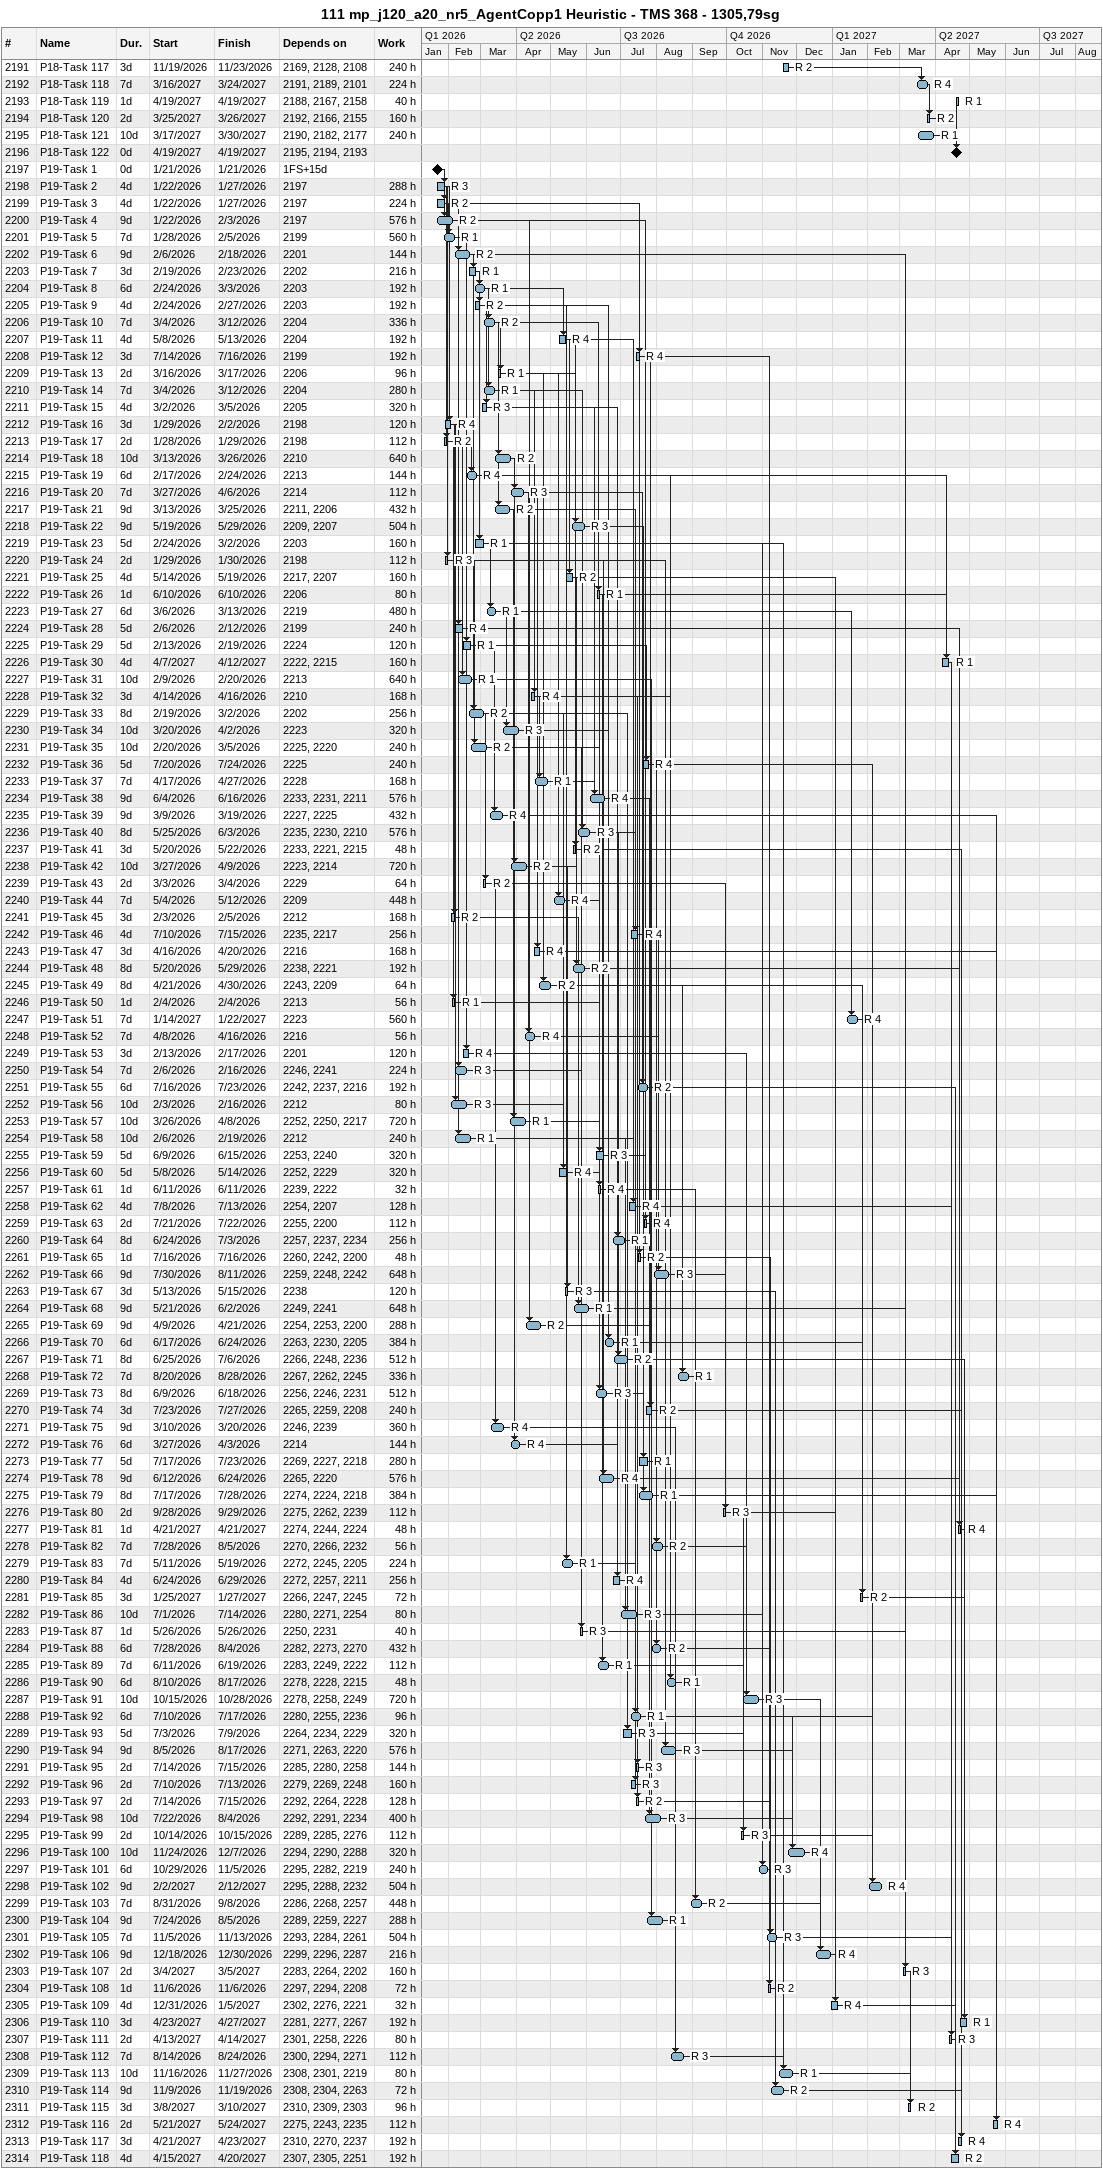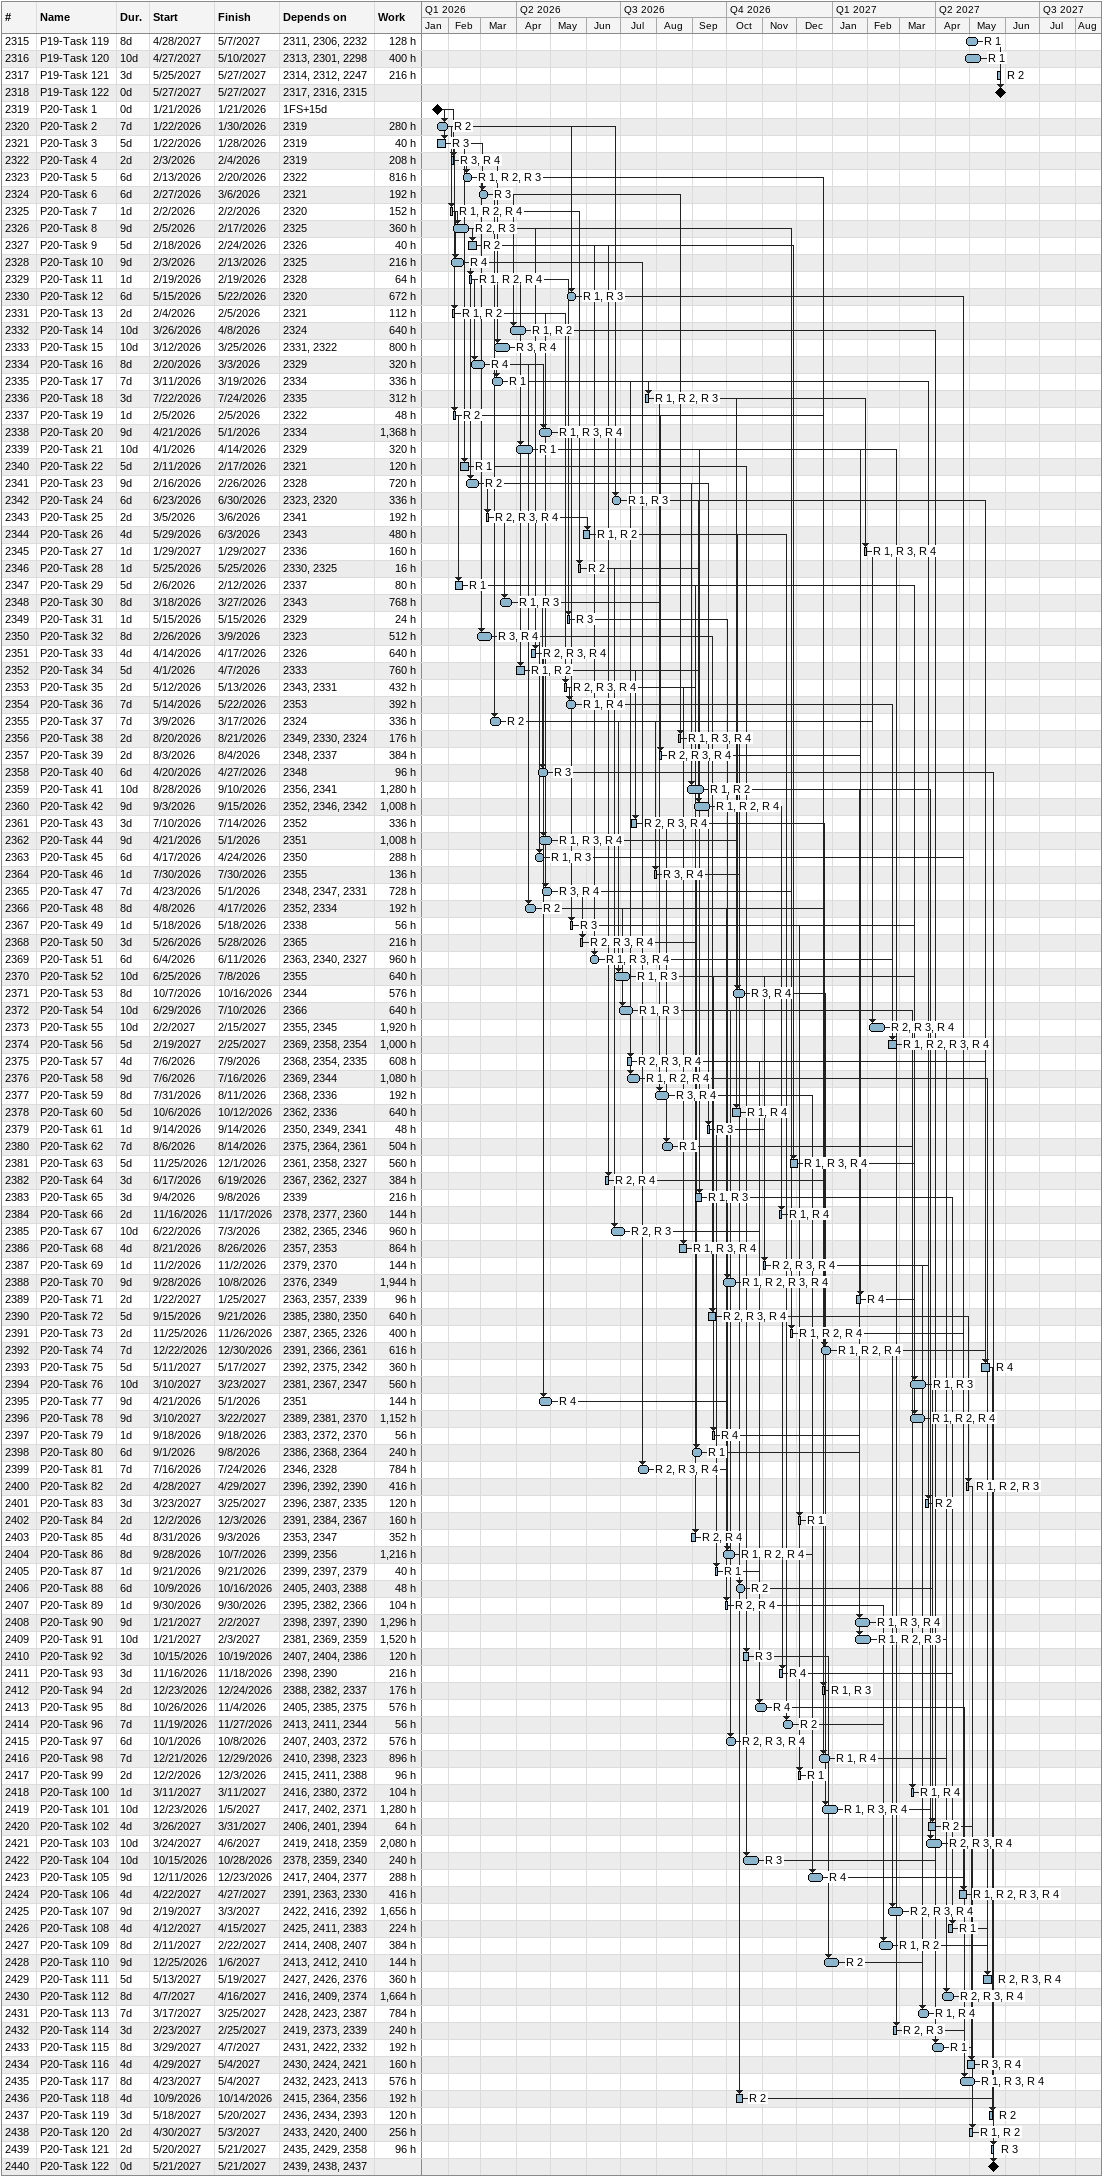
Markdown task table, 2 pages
111 mp_j120_a20_nr5_AgentCopp1 Heuristic - TMS 368 - 1305,79sg

| ID | Task | Duration | Start | Finish | Predecessors | Resources | Work (h) |
|---|---|---|---|---|---|---|---|
| 2191 | P18-Task 117 | 3d | 2026-11-19 | 2026-11-23 | 2169, 2128, 2108 | R 2 | 240 |
| 2192 | P18-Task 118 | 7d | 2027-03-16 | 2027-03-24 | 2191, 2189, 2101 | R 4 | 224 |
| 2193 | P18-Task 119 | 1d | 2027-04-19 | 2027-04-19 | 2188, 2167, 2158 | R 1 | 40 |
| 2194 | P18-Task 120 | 2d | 2027-03-25 | 2027-03-26 | 2192, 2166, 2155 | R 2 | 160 |
| 2195 | P18-Task 121 | 10d | 2027-03-17 | 2027-03-30 | 2190, 2182, 2177 | R 1 | 240 |
| 2196 | P18-Task 122 | 0d | 2027-04-19 | 2027-04-19 | 2195, 2194, 2193 |  |  |
| 2197 | P19-Task 1 | 0d | 2026-01-21 | 2026-01-21 | 1FS+15d |  |  |
| 2198 | P19-Task 2 | 4d | 2026-01-22 | 2026-01-27 | 2197 | R 3 | 288 |
| 2199 | P19-Task 3 | 4d | 2026-01-22 | 2026-01-27 | 2197 | R 2 | 224 |
| 2200 | P19-Task 4 | 9d | 2026-01-22 | 2026-02-03 | 2197 | R 2 | 576 |
| 2201 | P19-Task 5 | 7d | 2026-01-28 | 2026-02-05 | 2199 | R 1 | 560 |
| 2202 | P19-Task 6 | 9d | 2026-02-06 | 2026-02-18 | 2201 | R 2 | 144 |
| 2203 | P19-Task 7 | 3d | 2026-02-19 | 2026-02-23 | 2202 | R 1 | 216 |
| 2204 | P19-Task 8 | 6d | 2026-02-24 | 2026-03-03 | 2203 | R 1 | 192 |
| 2205 | P19-Task 9 | 4d | 2026-02-24 | 2026-02-27 | 2203 | R 2 | 192 |
| 2206 | P19-Task 10 | 7d | 2026-03-04 | 2026-03-12 | 2204 | R 2 | 336 |
| 2207 | P19-Task 11 | 4d | 2026-05-08 | 2026-05-13 | 2204 | R 4 | 192 |
| 2208 | P19-Task 12 | 3d | 2026-07-14 | 2026-07-16 | 2199 | R 4 | 192 |
| 2209 | P19-Task 13 | 2d | 2026-03-16 | 2026-03-17 | 2206 | R 1 | 96 |
| 2210 | P19-Task 14 | 7d | 2026-03-04 | 2026-03-12 | 2204 | R 1 | 280 |
| 2211 | P19-Task 15 | 4d | 2026-03-02 | 2026-03-05 | 2205 | R 3 | 320 |
| 2212 | P19-Task 16 | 3d | 2026-01-29 | 2026-02-02 | 2198 | R 4 | 120 |
| 2213 | P19-Task 17 | 2d | 2026-01-28 | 2026-01-29 | 2198 | R 2 | 112 |
| 2214 | P19-Task 18 | 10d | 2026-03-13 | 2026-03-26 | 2210 | R 2 | 640 |
| 2215 | P19-Task 19 | 6d | 2026-02-17 | 2026-02-24 | 2213 | R 4 | 144 |
| 2216 | P19-Task 20 | 7d | 2026-03-27 | 2026-04-06 | 2214 | R 3 | 112 |
| 2217 | P19-Task 21 | 9d | 2026-03-13 | 2026-03-25 | 2211, 2206 | R 2 | 432 |
| 2218 | P19-Task 22 | 9d | 2026-05-19 | 2026-05-29 | 2209, 2207 | R 3 | 504 |
| 2219 | P19-Task 23 | 5d | 2026-02-24 | 2026-03-02 | 2203 | R 1 | 160 |
| 2220 | P19-Task 24 | 2d | 2026-01-29 | 2026-01-30 | 2198 | R 3 | 112 |
| 2221 | P19-Task 25 | 4d | 2026-05-14 | 2026-05-19 | 2217, 2207 | R 2 | 160 |
| 2222 | P19-Task 26 | 1d | 2026-06-10 | 2026-06-10 | 2206 | R 1 | 80 |
| 2223 | P19-Task 27 | 6d | 2026-03-06 | 2026-03-13 | 2219 | R 1 | 480 |
| 2224 | P19-Task 28 | 5d | 2026-02-06 | 2026-02-12 | 2199 | R 4 | 240 |
| 2225 | P19-Task 29 | 5d | 2026-02-13 | 2026-02-19 | 2224 | R 1 | 120 |
| 2226 | P19-Task 30 | 4d | 2027-04-07 | 2027-04-12 | 2222, 2215 | R 1 | 160 |
| 2227 | P19-Task 31 | 10d | 2026-02-09 | 2026-02-20 | 2213 | R 1 | 640 |
| 2228 | P19-Task 32 | 3d | 2026-04-14 | 2026-04-16 | 2210 | R 4 | 168 |
| 2229 | P19-Task 33 | 8d | 2026-02-19 | 2026-03-02 | 2202 | R 2 | 256 |
| 2230 | P19-Task 34 | 10d | 2026-03-20 | 2026-04-02 | 2223 | R 3 | 320 |
| 2231 | P19-Task 35 | 10d | 2026-02-20 | 2026-03-05 | 2225, 2220 | R 2 | 240 |
| 2232 | P19-Task 36 | 5d | 2026-07-20 | 2026-07-24 | 2225 | R 4 | 240 |
| 2233 | P19-Task 37 | 7d | 2026-04-17 | 2026-04-27 | 2228 | R 1 | 168 |
| 2234 | P19-Task 38 | 9d | 2026-06-04 | 2026-06-16 | 2233, 2231, 2211 | R 4 | 576 |
| 2235 | P19-Task 39 | 9d | 2026-03-09 | 2026-03-19 | 2227, 2225 | R 4 | 432 |
| 2236 | P19-Task 40 | 8d | 2026-05-25 | 2026-06-03 | 2235, 2230, 2210 | R 3 | 576 |
| 2237 | P19-Task 41 | 3d | 2026-05-20 | 2026-05-22 | 2233, 2221, 2215 | R 2 | 48 |
| 2238 | P19-Task 42 | 10d | 2026-03-27 | 2026-04-09 | 2223, 2214 | R 2 | 720 |
| 2239 | P19-Task 43 | 2d | 2026-03-03 | 2026-03-04 | 2229 | R 2 | 64 |
| 2240 | P19-Task 44 | 7d | 2026-05-04 | 2026-05-12 | 2209 | R 4 | 448 |
| 2241 | P19-Task 45 | 3d | 2026-02-03 | 2026-02-05 | 2212 | R 2 | 168 |
| 2242 | P19-Task 46 | 4d | 2026-07-10 | 2026-07-15 | 2235, 2217 | R 4 | 256 |
| 2243 | P19-Task 47 | 3d | 2026-04-16 | 2026-04-20 | 2216 | R 4 | 168 |
| 2244 | P19-Task 48 | 8d | 2026-05-20 | 2026-05-29 | 2238, 2221 | R 2 | 192 |
| 2245 | P19-Task 49 | 8d | 2026-04-21 | 2026-04-30 | 2243, 2209 | R 2 | 64 |
| 2246 | P19-Task 50 | 1d | 2026-02-04 | 2026-02-04 | 2213 | R 1 | 56 |
| 2247 | P19-Task 51 | 7d | 2027-01-14 | 2027-01-22 | 2223 | R 4 | 560 |
| 2248 | P19-Task 52 | 7d | 2026-04-08 | 2026-04-16 | 2216 | R 4 | 56 |
| 2249 | P19-Task 53 | 3d | 2026-02-13 | 2026-02-17 | 2201 | R 4 | 120 |
| 2250 | P19-Task 54 | 7d | 2026-02-06 | 2026-02-16 | 2246, 2241 | R 3 | 224 |
| 2251 | P19-Task 55 | 6d | 2026-07-16 | 2026-07-23 | 2242, 2237, 2216 | R 2 | 192 |
| 2252 | P19-Task 56 | 10d | 2026-02-03 | 2026-02-16 | 2212 | R 3 | 80 |
| 2253 | P19-Task 57 | 10d | 2026-03-26 | 2026-04-08 | 2252, 2250, 2217 | R 1 | 720 |
| 2254 | P19-Task 58 | 10d | 2026-02-06 | 2026-02-19 | 2212 | R 1 | 240 |
| 2255 | P19-Task 59 | 5d | 2026-06-09 | 2026-06-15 | 2253, 2240 | R 3 | 320 |
| 2256 | P19-Task 60 | 5d | 2026-05-08 | 2026-05-14 | 2252, 2229 | R 4 | 320 |
| 2257 | P19-Task 61 | 1d | 2026-06-11 | 2026-06-11 | 2239, 2222 | R 4 | 32 |
| 2258 | P19-Task 62 | 4d | 2026-07-08 | 2026-07-13 | 2254, 2207 | R 4 | 128 |
| 2259 | P19-Task 63 | 2d | 2026-07-21 | 2026-07-22 | 2255, 2200 | R 4 | 112 |
| 2260 | P19-Task 64 | 8d | 2026-06-24 | 2026-07-03 | 2257, 2237, 2234 | R 1 | 256 |
| 2261 | P19-Task 65 | 1d | 2026-07-16 | 2026-07-16 | 2260, 2242, 2200 | R 2 | 48 |
| 2262 | P19-Task 66 | 9d | 2026-07-30 | 2026-08-11 | 2259, 2248, 2242 | R 3 | 648 |
| 2263 | P19-Task 67 | 3d | 2026-05-13 | 2026-05-15 | 2238 | R 3 | 120 |
| 2264 | P19-Task 68 | 9d | 2026-05-21 | 2026-06-02 | 2249, 2241 | R 1 | 648 |
| 2265 | P19-Task 69 | 9d | 2026-04-09 | 2026-04-21 | 2254, 2253, 2200 | R 2 | 288 |
| 2266 | P19-Task 70 | 6d | 2026-06-17 | 2026-06-24 | 2263, 2230, 2205 | R 1 | 384 |
| 2267 | P19-Task 71 | 8d | 2026-06-25 | 2026-07-06 | 2266, 2248, 2236 | R 2 | 512 |
| 2268 | P19-Task 72 | 7d | 2026-08-20 | 2026-08-28 | 2267, 2262, 2245 | R 1 | 336 |
| 2269 | P19-Task 73 | 8d | 2026-06-09 | 2026-06-18 | 2256, 2246, 2231 | R 3 | 512 |
| 2270 | P19-Task 74 | 3d | 2026-07-23 | 2026-07-27 | 2265, 2259, 2208 | R 2 | 240 |
| 2271 | P19-Task 75 | 9d | 2026-03-10 | 2026-03-20 | 2246, 2239 | R 4 | 360 |
| 2272 | P19-Task 76 | 6d | 2026-03-27 | 2026-04-03 | 2214 | R 4 | 144 |
| 2273 | P19-Task 77 | 5d | 2026-07-17 | 2026-07-23 | 2269, 2227, 2218 | R 1 | 280 |
| 2274 | P19-Task 78 | 9d | 2026-06-12 | 2026-06-24 | 2265, 2220 | R 4 | 576 |
| 2275 | P19-Task 79 | 8d | 2026-07-17 | 2026-07-28 | 2274, 2224, 2218 | R 1 | 384 |
| 2276 | P19-Task 80 | 2d | 2026-09-28 | 2026-09-29 | 2275, 2262, 2239 | R 3 | 112 |
| 2277 | P19-Task 81 | 1d | 2027-04-21 | 2027-04-21 | 2274, 2244, 2224 | R 4 | 48 |
| 2278 | P19-Task 82 | 7d | 2026-07-28 | 2026-08-05 | 2270, 2266, 2232 | R 2 | 56 |
| 2279 | P19-Task 83 | 7d | 2026-05-11 | 2026-05-19 | 2272, 2245, 2205 | R 1 | 224 |
| 2280 | P19-Task 84 | 4d | 2026-06-24 | 2026-06-29 | 2272, 2257, 2211 | R 4 | 256 |
| 2281 | P19-Task 85 | 3d | 2027-01-25 | 2027-01-27 | 2266, 2247, 2245 | R 2 | 72 |
| 2282 | P19-Task 86 | 10d | 2026-07-01 | 2026-07-14 | 2280, 2271, 2254 | R 3 | 80 |
| 2283 | P19-Task 87 | 1d | 2026-05-26 | 2026-05-26 | 2250, 2231 | R 3 | 40 |
| 2284 | P19-Task 88 | 6d | 2026-07-28 | 2026-08-04 | 2282, 2273, 2270 | R 2 | 432 |
| 2285 | P19-Task 89 | 7d | 2026-06-11 | 2026-06-19 | 2283, 2249, 2222 | R 1 | 112 |
| 2286 | P19-Task 90 | 6d | 2026-08-10 | 2026-08-17 | 2278, 2228, 2215 | R 1 | 48 |
| 2287 | P19-Task 91 | 10d | 2026-10-15 | 2026-10-28 | 2278, 2258, 2249 | R 3 | 720 |
| 2288 | P19-Task 92 | 6d | 2026-07-10 | 2026-07-17 | 2280, 2255, 2236 | R 1 | 96 |
| 2289 | P19-Task 93 | 5d | 2026-07-03 | 2026-07-09 | 2264, 2234, 2229 | R 3 | 320 |
| 2290 | P19-Task 94 | 9d | 2026-08-05 | 2026-08-17 | 2271, 2263, 2220 | R 3 | 576 |
| 2291 | P19-Task 95 | 2d | 2026-07-14 | 2026-07-15 | 2285, 2280, 2258 | R 3 | 144 |
| 2292 | P19-Task 96 | 2d | 2026-07-10 | 2026-07-13 | 2279, 2269, 2248 | R 3 | 160 |
| 2293 | P19-Task 97 | 2d | 2026-07-14 | 2026-07-15 | 2292, 2264, 2228 | R 2 | 128 |
| 2294 | P19-Task 98 | 10d | 2026-07-22 | 2026-08-04 | 2292, 2291, 2234 | R 3 | 400 |
| 2295 | P19-Task 99 | 2d | 2026-10-14 | 2026-10-15 | 2289, 2285, 2276 | R 3 | 112 |
| 2296 | P19-Task 100 | 10d | 2026-11-24 | 2026-12-07 | 2294, 2290, 2288 | R 4 | 320 |
| 2297 | P19-Task 101 | 6d | 2026-10-29 | 2026-11-05 | 2295, 2282, 2219 | R 3 | 240 |
| 2298 | P19-Task 102 | 9d | 2027-02-02 | 2027-02-12 | 2295, 2288, 2232 | R 4 | 504 |
| 2299 | P19-Task 103 | 7d | 2026-08-31 | 2026-09-08 | 2286, 2268, 2257 | R 2 | 448 |
| 2300 | P19-Task 104 | 9d | 2026-07-24 | 2026-08-05 | 2289, 2259, 2227 | R 1 | 288 |
| 2301 | P19-Task 105 | 7d | 2026-11-05 | 2026-11-13 | 2293, 2284, 2261 | R 3 | 504 |
| 2302 | P19-Task 106 | 9d | 2026-12-18 | 2026-12-30 | 2299, 2296, 2287 | R 4 | 216 |
| 2303 | P19-Task 107 | 2d | 2027-03-04 | 2027-03-05 | 2283, 2264, 2202 | R 3 | 160 |
| 2304 | P19-Task 108 | 1d | 2026-11-06 | 2026-11-06 | 2297, 2294, 2208 | R 2 | 72 |
| 2305 | P19-Task 109 | 4d | 2026-12-31 | 2027-01-05 | 2302, 2276, 2221 | R 4 | 32 |
| 2306 | P19-Task 110 | 3d | 2027-04-23 | 2027-04-27 | 2281, 2277, 2267 | R 1 | 192 |
| 2307 | P19-Task 111 | 2d | 2027-04-13 | 2027-04-14 | 2301, 2258, 2226 | R 3 | 80 |
| 2308 | P19-Task 112 | 7d | 2026-08-14 | 2026-08-24 | 2300, 2294, 2271 | R 3 | 112 |
| 2309 | P19-Task 113 | 10d | 2026-11-16 | 2026-11-27 | 2308, 2301, 2219 | R 1 | 80 |
| 2310 | P19-Task 114 | 9d | 2026-11-09 | 2026-11-19 | 2308, 2304, 2263 | R 2 | 72 |
| 2311 | P19-Task 115 | 3d | 2027-03-08 | 2027-03-10 | 2310, 2309, 2303 | R 2 | 96 |
| 2312 | P19-Task 116 | 2d | 2027-05-21 | 2027-05-24 | 2275, 2243, 2235 | R 4 | 112 |
| 2313 | P19-Task 117 | 3d | 2027-04-21 | 2027-04-23 | 2310, 2270, 2237 | R 4 | 192 |
| 2314 | P19-Task 118 | 4d | 2027-04-15 | 2027-04-20 | 2307, 2305, 2251 | R 2 | 192 |
| 2315 | P19-Task 119 | 8d | 2027-04-28 | 2027-05-07 | 2311, 2306, 2232 | R 1 | 128 |
| 2316 | P19-Task 120 | 10d | 2027-04-27 | 2027-05-10 | 2313, 2301, 2298 | R 1 | 400 |
| 2317 | P19-Task 121 | 3d | 2027-05-25 | 2027-05-27 | 2314, 2312, 2247 | R 2 | 216 |
| 2318 | P19-Task 122 | 0d | 2027-05-27 | 2027-05-27 | 2317, 2316, 2315 |  |  |
| 2319 | P20-Task 1 | 0d | 2026-01-21 | 2026-01-21 | 1FS+15d |  |  |
| 2320 | P20-Task 2 | 7d | 2026-01-22 | 2026-01-30 | 2319 | R 2 | 280 |
| 2321 | P20-Task 3 | 5d | 2026-01-22 | 2026-01-28 | 2319 | R 3 | 40 |
| 2322 | P20-Task 4 | 2d | 2026-02-03 | 2026-02-04 | 2319 | R 3, R 4 | 208 |
| 2323 | P20-Task 5 | 6d | 2026-02-13 | 2026-02-20 | 2322 | R 1, R 2, R 3 | 816 |
| 2324 | P20-Task 6 | 6d | 2026-02-27 | 2026-03-06 | 2321 | R 3 | 192 |
| 2325 | P20-Task 7 | 1d | 2026-02-02 | 2026-02-02 | 2320 | R 1, R 2, R 4 | 152 |
| 2326 | P20-Task 8 | 9d | 2026-02-05 | 2026-02-17 | 2325 | R 2, R 3 | 360 |
| 2327 | P20-Task 9 | 5d | 2026-02-18 | 2026-02-24 | 2326 | R 2 | 40 |
| 2328 | P20-Task 10 | 9d | 2026-02-03 | 2026-02-13 | 2325 | R 4 | 216 |
| 2329 | P20-Task 11 | 1d | 2026-02-19 | 2026-02-19 | 2328 | R 1, R 2, R 4 | 64 |
| 2330 | P20-Task 12 | 6d | 2026-05-15 | 2026-05-22 | 2320 | R 1, R 3 | 672 |
| 2331 | P20-Task 13 | 2d | 2026-02-04 | 2026-02-05 | 2321 | R 1, R 2 | 112 |
| 2332 | P20-Task 14 | 10d | 2026-03-26 | 2026-04-08 | 2324 | R 1, R 2 | 640 |
| 2333 | P20-Task 15 | 10d | 2026-03-12 | 2026-03-25 | 2331, 2322 | R 3, R 4 | 800 |
| 2334 | P20-Task 16 | 8d | 2026-02-20 | 2026-03-03 | 2329 | R 4 | 320 |
| 2335 | P20-Task 17 | 7d | 2026-03-11 | 2026-03-19 | 2334 | R 1 | 336 |
| 2336 | P20-Task 18 | 3d | 2026-07-22 | 2026-07-24 | 2335 | R 1, R 2, R 3 | 312 |
| 2337 | P20-Task 19 | 1d | 2026-02-05 | 2026-02-05 | 2322 | R 2 | 48 |
| 2338 | P20-Task 20 | 9d | 2026-04-21 | 2026-05-01 | 2334 | R 1, R 3, R 4 | 1368 |
| 2339 | P20-Task 21 | 10d | 2026-04-01 | 2026-04-14 | 2329 | R 1 | 320 |
| 2340 | P20-Task 22 | 5d | 2026-02-11 | 2026-02-17 | 2321 | R 1 | 120 |
| 2341 | P20-Task 23 | 9d | 2026-02-16 | 2026-02-26 | 2328 | R 2 | 720 |
| 2342 | P20-Task 24 | 6d | 2026-06-23 | 2026-06-30 | 2323, 2320 | R 1, R 3 | 336 |
| 2343 | P20-Task 25 | 2d | 2026-03-05 | 2026-03-06 | 2341 | R 2, R 3, R 4 | 192 |
| 2344 | P20-Task 26 | 4d | 2026-05-29 | 2026-06-03 | 2343 | R 1, R 2 | 480 |
| 2345 | P20-Task 27 | 1d | 2027-01-29 | 2027-01-29 | 2336 | R 1, R 3, R 4 | 160 |
| 2346 | P20-Task 28 | 1d | 2026-05-25 | 2026-05-25 | 2330, 2325 | R 2 | 16 |
| 2347 | P20-Task 29 | 5d | 2026-02-06 | 2026-02-12 | 2337 | R 1 | 80 |
| 2348 | P20-Task 30 | 8d | 2026-03-18 | 2026-03-27 | 2343 | R 1, R 3 | 768 |
| 2349 | P20-Task 31 | 1d | 2026-05-15 | 2026-05-15 | 2329 | R 3 | 24 |
| 2350 | P20-Task 32 | 8d | 2026-02-26 | 2026-03-09 | 2323 | R 3, R 4 | 512 |
| 2351 | P20-Task 33 | 4d | 2026-04-14 | 2026-04-17 | 2326 | R 2, R 3, R 4 | 640 |
| 2352 | P20-Task 34 | 5d | 2026-04-01 | 2026-04-07 | 2333 | R 1, R 2 | 760 |
| 2353 | P20-Task 35 | 2d | 2026-05-12 | 2026-05-13 | 2343, 2331 | R 2, R 3, R 4 | 432 |
| 2354 | P20-Task 36 | 7d | 2026-05-14 | 2026-05-22 | 2353 | R 1, R 4 | 392 |
| 2355 | P20-Task 37 | 7d | 2026-03-09 | 2026-03-17 | 2324 | R 2 | 336 |
| 2356 | P20-Task 38 | 2d | 2026-08-20 | 2026-08-21 | 2349, 2330, 2324 | R 1, R 3, R 4 | 176 |
| 2357 | P20-Task 39 | 2d | 2026-08-03 | 2026-08-04 | 2348, 2337 | R 2, R 3, R 4 | 384 |
| 2358 | P20-Task 40 | 6d | 2026-04-20 | 2026-04-27 | 2348 | R 3 | 96 |
| 2359 | P20-Task 41 | 10d | 2026-08-28 | 2026-09-10 | 2356, 2341 | R 1, R 2 | 1280 |
| 2360 | P20-Task 42 | 9d | 2026-09-03 | 2026-09-15 | 2352, 2346, 2342 | R 1, R 2, R 4 | 1008 |
| 2361 | P20-Task 43 | 3d | 2026-07-10 | 2026-07-14 | 2352 | R 2, R 3, R 4 | 336 |
| 2362 | P20-Task 44 | 9d | 2026-04-21 | 2026-05-01 | 2351 | R 1, R 3, R 4 | 1008 |
| 2363 | P20-Task 45 | 6d | 2026-04-17 | 2026-04-24 | 2350 | R 1, R 3 | 288 |
| 2364 | P20-Task 46 | 1d | 2026-07-30 | 2026-07-30 | 2355 | R 3, R 4 | 136 |
| 2365 | P20-Task 47 | 7d | 2026-04-23 | 2026-05-01 | 2348, 2347, 2331 | R 3, R 4 | 728 |
| 2366 | P20-Task 48 | 8d | 2026-04-08 | 2026-04-17 | 2352, 2334 | R 2 | 192 |
| 2367 | P20-Task 49 | 1d | 2026-05-18 | 2026-05-18 | 2338 | R 3 | 56 |
| 2368 | P20-Task 50 | 3d | 2026-05-26 | 2026-05-28 | 2365 | R 2, R 3, R 4 | 216 |
| 2369 | P20-Task 51 | 6d | 2026-06-04 | 2026-06-11 | 2363, 2340, 2327 | R 1, R 3, R 4 | 960 |
| 2370 | P20-Task 52 | 10d | 2026-06-25 | 2026-07-08 | 2355 | R 1, R 3 | 640 |
| 2371 | P20-Task 53 | 8d | 2026-10-07 | 2026-10-16 | 2344 | R 3, R 4 | 576 |
| 2372 | P20-Task 54 | 10d | 2026-06-29 | 2026-07-10 | 2366 | R 1, R 3 | 640 |
| 2373 | P20-Task 55 | 10d | 2027-02-02 | 2027-02-15 | 2355, 2345 | R 2, R 3, R 4 | 1920 |
| 2374 | P20-Task 56 | 5d | 2027-02-19 | 2027-02-25 | 2369, 2358, 2354 | R 1, R 2, R 3, R 4 | 1000 |
| 2375 | P20-Task 57 | 4d | 2026-07-06 | 2026-07-09 | 2368, 2354, 2335 | R 2, R 3, R 4 | 608 |
| 2376 | P20-Task 58 | 9d | 2026-07-06 | 2026-07-16 | 2369, 2344 | R 1, R 2, R 4 | 1080 |
| 2377 | P20-Task 59 | 8d | 2026-07-31 | 2026-08-11 | 2368, 2336 | R 3, R 4 | 192 |
| 2378 | P20-Task 60 | 5d | 2026-10-06 | 2026-10-12 | 2362, 2336 | R 1, R 4 | 640 |
| 2379 | P20-Task 61 | 1d | 2026-09-14 | 2026-09-14 | 2350, 2349, 2341 | R 3 | 48 |
| 2380 | P20-Task 62 | 7d | 2026-08-06 | 2026-08-14 | 2375, 2364, 2361 | R 1 | 504 |
| 2381 | P20-Task 63 | 5d | 2026-11-25 | 2026-12-01 | 2361, 2358, 2327 | R 1, R 3, R 4 | 560 |
| 2382 | P20-Task 64 | 3d | 2026-06-17 | 2026-06-19 | 2367, 2362, 2327 | R 2, R 4 | 384 |
| 2383 | P20-Task 65 | 3d | 2026-09-04 | 2026-09-08 | 2339 | R 1, R 3 | 216 |
| 2384 | P20-Task 66 | 2d | 2026-11-16 | 2026-11-17 | 2378, 2377, 2360 | R 1, R 4 | 144 |
| 2385 | P20-Task 67 | 10d | 2026-06-22 | 2026-07-03 | 2382, 2365, 2346 | R 2, R 3 | 960 |
| 2386 | P20-Task 68 | 4d | 2026-08-21 | 2026-08-26 | 2357, 2353 | R 1, R 3, R 4 | 864 |
| 2387 | P20-Task 69 | 1d | 2026-11-02 | 2026-11-02 | 2379, 2370 | R 2, R 3, R 4 | 144 |
| 2388 | P20-Task 70 | 9d | 2026-09-28 | 2026-10-08 | 2376, 2349 | R 1, R 2, R 3, R 4 | 1944 |
| 2389 | P20-Task 71 | 2d | 2027-01-22 | 2027-01-25 | 2363, 2357, 2339 | R 4 | 96 |
| 2390 | P20-Task 72 | 5d | 2026-09-15 | 2026-09-21 | 2385, 2380, 2350 | R 2, R 3, R 4 | 640 |
| 2391 | P20-Task 73 | 2d | 2026-11-25 | 2026-11-26 | 2387, 2365, 2326 | R 1, R 2, R 4 | 400 |
| 2392 | P20-Task 74 | 7d | 2026-12-22 | 2026-12-30 | 2391, 2366, 2361 | R 1, R 2, R 4 | 616 |
| 2393 | P20-Task 75 | 5d | 2027-05-11 | 2027-05-17 | 2392, 2375, 2342 | R 4 | 360 |
| 2394 | P20-Task 76 | 10d | 2027-03-10 | 2027-03-23 | 2381, 2367, 2347 | R 1, R 3 | 560 |
| 2395 | P20-Task 77 | 9d | 2026-04-21 | 2026-05-01 | 2351 | R 4 | 144 |
| 2396 | P20-Task 78 | 9d | 2027-03-10 | 2027-03-22 | 2389, 2381, 2370 | R 1, R 2, R 4 | 1152 |
| 2397 | P20-Task 79 | 1d | 2026-09-18 | 2026-09-18 | 2383, 2372, 2370 | R 4 | 56 |
| 2398 | P20-Task 80 | 6d | 2026-09-01 | 2026-09-08 | 2386, 2368, 2364 | R 1 | 240 |
| 2399 | P20-Task 81 | 7d | 2026-07-16 | 2026-07-24 | 2346, 2328 | R 2, R 3, R 4 | 784 |
| 2400 | P20-Task 82 | 2d | 2027-04-28 | 2027-04-29 | 2396, 2392, 2390 | R 1, R 2, R 3 | 416 |
| 2401 | P20-Task 83 | 3d | 2027-03-23 | 2027-03-25 | 2396, 2387, 2335 | R 2 | 120 |
| 2402 | P20-Task 84 | 2d | 2026-12-02 | 2026-12-03 | 2391, 2384, 2367 | R 1 | 160 |
| 2403 | P20-Task 85 | 4d | 2026-08-31 | 2026-09-03 | 2353, 2347 | R 2, R 4 | 352 |
| 2404 | P20-Task 86 | 8d | 2026-09-28 | 2026-10-07 | 2399, 2356 | R 1, R 2, R 4 | 1216 |
| 2405 | P20-Task 87 | 1d | 2026-09-21 | 2026-09-21 | 2399, 2397, 2379 | R 1 | 40 |
| 2406 | P20-Task 88 | 6d | 2026-10-09 | 2026-10-16 | 2405, 2403, 2388 | R 2 | 48 |
| 2407 | P20-Task 89 | 1d | 2026-09-30 | 2026-09-30 | 2395, 2382, 2366 | R 2, R 4 | 104 |
| 2408 | P20-Task 90 | 9d | 2027-01-21 | 2027-02-02 | 2398, 2397, 2390 | R 1, R 3, R 4 | 1296 |
| 2409 | P20-Task 91 | 10d | 2027-01-21 | 2027-02-03 | 2381, 2369, 2359 | R 1, R 2, R 3 | 1520 |
| 2410 | P20-Task 92 | 3d | 2026-10-15 | 2026-10-19 | 2407, 2404, 2386 | R 3 | 120 |
| 2411 | P20-Task 93 | 3d | 2026-11-16 | 2026-11-18 | 2398, 2390 | R 4 | 216 |
| 2412 | P20-Task 94 | 2d | 2026-12-23 | 2026-12-24 | 2388, 2382, 2337 | R 1, R 3 | 176 |
| 2413 | P20-Task 95 | 8d | 2026-10-26 | 2026-11-04 | 2405, 2385, 2375 | R 4 | 576 |
| 2414 | P20-Task 96 | 7d | 2026-11-19 | 2026-11-27 | 2413, 2411, 2344 | R 2 | 56 |
| 2415 | P20-Task 97 | 6d | 2026-10-01 | 2026-10-08 | 2407, 2403, 2372 | R 2, R 3, R 4 | 576 |
| 2416 | P20-Task 98 | 7d | 2026-12-21 | 2026-12-29 | 2410, 2398, 2323 | R 1, R 4 | 896 |
| 2417 | P20-Task 99 | 2d | 2026-12-02 | 2026-12-03 | 2415, 2411, 2388 | R 1 | 96 |
| 2418 | P20-Task 100 | 1d | 2027-03-11 | 2027-03-11 | 2416, 2380, 2372 | R 1, R 4 | 104 |
| 2419 | P20-Task 101 | 10d | 2026-12-23 | 2027-01-05 | 2417, 2402, 2371 | R 1, R 3, R 4 | 1280 |
| 2420 | P20-Task 102 | 4d | 2027-03-26 | 2027-03-31 | 2406, 2401, 2394 | R 2 | 64 |
| 2421 | P20-Task 103 | 10d | 2027-03-24 | 2027-04-06 | 2419, 2418, 2359 | R 2, R 3, R 4 | 2080 |
| 2422 | P20-Task 104 | 10d | 2026-10-15 | 2026-10-28 | 2378, 2359, 2340 | R 3 | 240 |
| 2423 | P20-Task 105 | 9d | 2026-12-11 | 2026-12-23 | 2417, 2404, 2377 | R 4 | 288 |
| 2424 | P20-Task 106 | 4d | 2027-04-22 | 2027-04-27 | 2391, 2363, 2330 | R 1, R 2, R 3, R 4 | 416 |
| 2425 | P20-Task 107 | 9d | 2027-02-19 | 2027-03-03 | 2422, 2416, 2392 | R 2, R 3, R 4 | 1656 |
| 2426 | P20-Task 108 | 4d | 2027-04-12 | 2027-04-15 | 2425, 2411, 2383 | R 1 | 224 |
| 2427 | P20-Task 109 | 8d | 2027-02-11 | 2027-02-22 | 2414, 2408, 2407 | R 1, R 2 | 384 |
| 2428 | P20-Task 110 | 9d | 2026-12-25 | 2027-01-06 | 2413, 2412, 2410 | R 2 | 144 |
| 2429 | P20-Task 111 | 5d | 2027-05-13 | 2027-05-19 | 2427, 2426, 2376 | R 2, R 3, R 4 | 360 |
| 2430 | P20-Task 112 | 8d | 2027-04-07 | 2027-04-16 | 2416, 2409, 2374 | R 2, R 3, R 4 | 1664 |
| 2431 | P20-Task 113 | 7d | 2027-03-17 | 2027-03-25 | 2428, 2423, 2387 | R 1, R 4 | 784 |
| 2432 | P20-Task 114 | 3d | 2027-02-23 | 2027-02-25 | 2419, 2373, 2339 | R 2, R 3 | 240 |
| 2433 | P20-Task 115 | 8d | 2027-03-29 | 2027-04-07 | 2431, 2422, 2332 | R 1 | 192 |
| 2434 | P20-Task 116 | 4d | 2027-04-29 | 2027-05-04 | 2430, 2424, 2421 | R 3, R 4 | 160 |
| 2435 | P20-Task 117 | 8d | 2027-04-23 | 2027-05-04 | 2432, 2423, 2413 | R 1, R 3, R 4 | 576 |
| 2436 | P20-Task 118 | 4d | 2026-10-09 | 2026-10-14 | 2415, 2364, 2356 | R 2 | 192 |
| 2437 | P20-Task 119 | 3d | 2027-05-18 | 2027-05-20 | 2436, 2434, 2393 | R 2 | 120 |
| 2438 | P20-Task 120 | 2d | 2027-04-30 | 2027-05-03 | 2433, 2420, 2400 | R 1, R 2 | 256 |
| 2439 | P20-Task 121 | 2d | 2027-05-20 | 2027-05-21 | 2435, 2429, 2358 | R 3 | 96 |
| 2440 | P20-Task 122 | 0d | 2027-05-21 | 2027-05-21 | 2439, 2438, 2437 |  |  |
